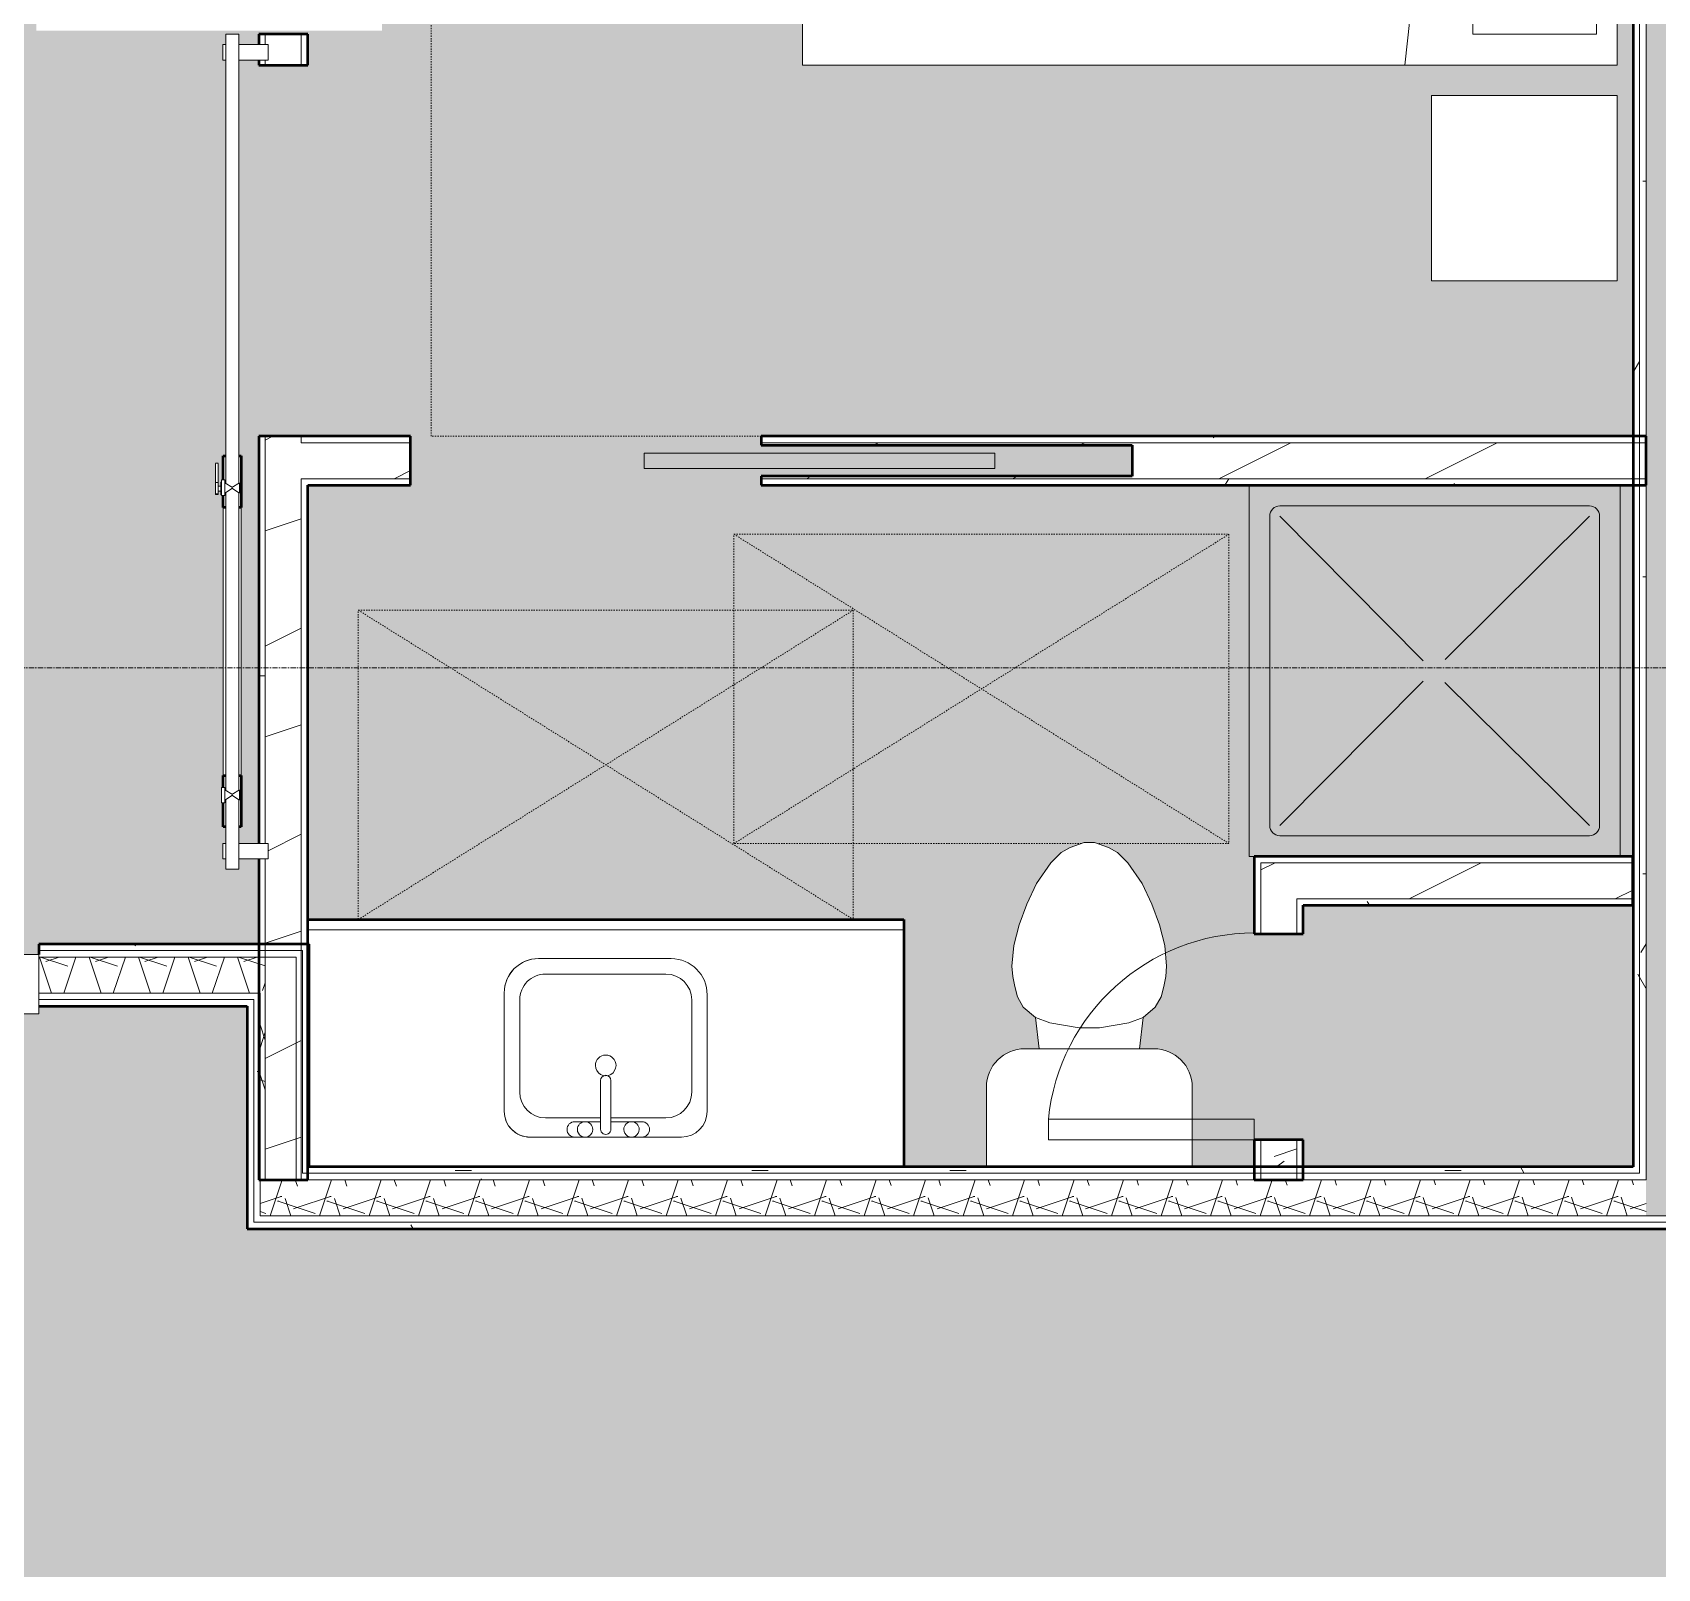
# Model space of a CAD drawing. Header units: inches. Extents: x -4294 to -464, y 9706 to 12475.
# Drawn here: x -2671.3 to -2513.8, y 10415.8 to 10564.8 of the extents above; entities that cross this region are included whole.
import ezdxf

# ---------------------------------------------------------------- set-up
doc = ezdxf.new("R2010")
doc.units = ezdxf.units.IN
doc.header["$MEASUREMENT"] = 0
doc.linetypes.add('Dash', pattern=[0.25, 0.125, -0.125])
doc.linetypes.add('Grid Line 1_2_', pattern=[0.875, 0.5, -0.125, 0.125, -0.125])
for name, color, linetype, lineweight in [('0-1', 7, 'Continuous', 5), ('0-3', 130, 'Continuous', 70), ('A-AREA-PATT-4', 254, 'Continuous', 9), ('A-DOOR', 31, 'Continuous', 13), ('A-DOOR-1', 7, 'Continuous', 9), ('A-DOOR-2', 90, 'Continuous', 20), ('A-DOOR-3', 50, 'Continuous', 13), ('A-DOOR-4', 250, 'Continuous', 50), ('A-DOOR-5', 31, 'Continuous', 9), ('A-DOOR-6', 31, 'Continuous', 20), ('A-DOOR-FRAM', 31, 'Continuous', 20), ('A-GENM-HDLN-1', 7, 'Dash', 9), ('A-WALL', 113, 'Continuous', 13), ('A-WALL-2', 250, 'Continuous', 50), ('A-WALL-3', 50, 'Continuous', 13), ('A-WALL-PATT-1', 7, 'Continuous', 9), ('A-WALL-PATT-2', 55, 'Continuous', 9), ('A-WALL-PATT-5', 111, 'Continuous', 9), ('I-FURN-2', 7, 'Continuous', 9), ('I-FURN-HDLN-1', 7, 'Dash', 9), ('I-WALL-1', 2, 'Continuous', 50), ('P-SANR-FIXT-1', 7, 'Continuous', 9), ('Q-CASE-1', 250, 'Continuous', 50), ('Q-CASE-2', 7, 'Continuous', 9), ('S-GRID-1', 1, 'Grid Line 1_2_', 9)]:
    doc.layers.add(name, color=color, linetype=linetype, lineweight=lineweight)
doc.layers.add('A-AREA-PATT-6', color=254, linetype='Continuous', lineweight=9, transparency=1)
pattern_1 = [(0, (0, 0), (38.4, 9.6), [1.584, -27.216, 1.584, -27.216, -153.6]), (0, (0, 0), (38.4, 9.6), [-57.6, 1.584, -56.016, 1.584, -27.216, -67.2]), (0, (0, 0), (38.4, 9.6), [-144, 1.584, -17.616, 1.584, -46.416]), (120, (14.4, 4.8), (-27.513844, 28.4553755), [1.584, -27.216, 1.584, -27.216, -153.6]), (120, (14.4, 4.8), (-27.513844, 28.4553755), [-57.6, 1.584, -56.016, 1.584, -27.216, -67.2]), (120, (14.4, 4.8), (-27.513844, 28.4553755), [-144, 1.584, -17.616, 1.584, -46.416]), (240, (19.2, 24), (-10.886156, -38.0553755), [1.584, -27.216, 1.584, -27.216, -153.6]), (240, (19.2, 24), (-10.886156, -38.0553755), [-57.6, 1.584, -56.016, 1.584, -27.216, -67.2]), (240, (19.2, 24), (-10.886156, -38.0553755), [-144, 1.584, -17.616, 1.584, -46.416])]
pattern_2 = [(216.87, (7.997, 19.992), (59.9755286, 39.9843071), [9.996, -89.964]), (206.565, (19.992, 13.994), (-19.991807, -19.992219), [22.352, -22.352]), (198.435, (19.992, 3.998), (-39.983821, -19.991955), [12.644, -50.576])]
pattern_3 = [(161.57, (0.6, 0.6), (-4.80033747, -0.00041462), [0, -34.152, 3.792, 0]), (18.43, (-0.6, 0.6), (-4.80033747, 0.00041462), [0, -34.152, 3.792, 0]), (108.43, (0.6, 0.6), (2.39913218, -12.00105099), [11.382, -26.562]), (71.57, (-0.6, 0.6), (2.39913218, 12.00105099), [11.382, -26.562])]

# ---------------------------------------------------------------- blocks, each defined once
blk = doc.blocks.new('Interior_barn_door_18732 - Interior_barn_door_18732-1656080-FLOOR PLAN - 1ST FLOOR')
at = {"layer": 'A-DOOR-1'}
for p, q in [((-23.63, 6.57), (-23.63, 6.32)), ((-23.59, 6.57), (-23.59, 6.32)), ((-23.56, 6.57), (-22.49, 6.57)), ((-22.49, 6.32), (-23.56, 6.32)), ((-23.32, 6.32), (-23.32, 6.07)), ((-23.32, 6.32), (-23.32, 6.07)), ((-22.82, 6.07), (-22.82, 6.32)), ((-22.82, 6.07), (-22.82, 6.32)), ((-22.49, 6.57), (-22.49, 6.32)), ((-20.62, 6.32), (-20.62, 6.57)), ((-23.69, 6.07), (-23.69, 6)), ((-23.62, 6.07), (-23.69, 6.07)), ((-23.69, 6.07), (-23.44, 6.07)), ((-23.44, 6.07), (-22.69, 6.07)), ((-22.69, 6.07), (-22.44, 6.07)), ((-22.44, 6.07), (-22.51, 6.07)), ((-22.44, 6), (-22.44, 6.07))]:
    blk.add_line(p, q, dxfattribs=at)
for points in [[(-23.63, 6.57), (-23.62, 6.57), (-23.6, 6.57), (-23.58, 6.57)], [(-23.58, 6.32), (-23.6, 6.32), (-23.62, 6.32), (-23.63, 6.32)]]:
    blk.add_open_spline(points, degree=3, dxfattribs=at)
for points, knots in [([(-22.49, 6.57), (-22.05, 6.57), (-21.63, 6.57), (-21.29, 6.57), (-20.97, 6.57), (-20.65, 6.57), (-20.61, 6.57), (-20.63, 6.57), (-20.63, 6.57)], [-0.722227, -0.722227, -0.722227, -0.722227, -0.6854273, -0.6485379, -0.6054888, -0.5563887, -0.4969616, -0.4885654, -0.4885654, -0.4885654, -0.4885654]), ([(-20.63, 6.32), (-20.63, 6.32), (-20.61, 6.32), (-20.65, 6.32), (-20.97, 6.32), (-21.29, 6.32), (-21.63, 6.32), (-22.05, 6.32), (-22.49, 6.32)], [0.4885654, 0.4885654, 0.4885654, 0.4885654, 0.4969616, 0.5563887, 0.6054888, 0.6485379, 0.6854273, 0.722227, 0.722227, 0.722227, 0.722227])]:
    blk.add_open_spline(points, degree=3, knots=knots, dxfattribs=at)
at = {"layer": 'A-DOOR-3'}
for p, q in [((-53.23, 5.57), (-60, 5.57)), ((-60, 4.95), (-60, 5.57)), ((-60, 4.32), (-60, 4.95)), ((-57.5, 5.85), (-59, 5.85)), ((-59, 5.85), (-59, 5.57)), ((-57.5, 5.57), (-57.5, 5.85)), ((-53.56, 6), (-52.06, 6)), ((-53.56, 6), (-53.56, 5.67)), ((-53.56, 5.67), (-52.06, 5.67)), ((-53.29, 5.67), (-52.82, 4.92)), ((-52.82, 4.98), (-53.29, 4.23)), ((-52.76, 4.92), (-52.29, 5.67)), ((-52.29, 4.23), (-52.76, 4.98)), ((-23.44, 5.57), (-52.35, 5.57)), ((-52.06, 5.67), (-52.06, 6)), ((-24.9, 5.82), (-50.9, 5.82)), ((-23.73, 6), (-22.23, 6)), ((-23.73, 5.67), (-23.73, 6)), ((-23.73, 5.67), (-22.23, 5.67)), ((-23.5, 5.67), (-23.03, 4.92)), ((-23.03, 4.98), (-23.5, 4.23)), ((-22.97, 4.92), (-22.5, 5.67)), ((-22.5, 4.23), (-22.97, 4.98)), ((21, 5.57), (-22.56, 5.57)), ((-22.23, 6), (-22.23, 5.67)), ((18.5, 5.85), (18.5, 5.57)), ((20, 5.85), (18.5, 5.85)), ((20, 5.57), (20, 5.85)), ((21, 5.57), (21, 4.95)), ((21, 4.95), (21, 4.32)), ((-60, 4.32), (-53.24, 4.32)), ((-59, 4.32), (-59, 1.47)), ((-57.5, 1.47), (-57.5, 4.32)), ((-52.79, 4.23), (-53.29, 4.23)), ((-52.29, 4.23), (-52.79, 4.23)), ((-52.35, 4.32), (-23.44, 4.32)), ((-50.9, 4.07), (-24.9, 4.07)), ((-23, 4.23), (-23.5, 4.23)), ((-22.5, 4.23), (-23, 4.23)), ((-22.56, 4.32), (21, 4.32)), ((18.5, 4.32), (18.5, 1.47)), ((20, 1.47), (20, 4.32)), ((-59, 1.47), (-57.5, 1.47)), ((18.5, 1.47), (20, 1.47))]:
    blk.add_line(p, q, dxfattribs=at)
at = {"layer": 'A-DOOR-4'}
for p, q in [((-55.9, 5.82), (-53.56, 5.82)), ((-55.9, 5.57), (-55.9, 5.82)), ((-52.06, 5.82), (-50.9, 5.82)), ((-50.9, 5.82), (-50.9, 5.57)), ((-24.9, 5.82), (-23.73, 5.82)), ((-24.9, 5.57), (-24.9, 5.82)), ((-22.23, 5.82), (-19.9, 5.82)), ((-19.9, 5.82), (-19.9, 5.55)), ((-55.9, 4.07), (-55.9, 4.32)), ((-50.9, 4.07), (-55.9, 4.07)), ((-50.9, 4.33), (-50.9, 4.07)), ((-24.9, 4.07), (-24.9, 4.33)), ((-19.9, 4.07), (-24.9, 4.07)), ((-19.9, 4.34), (-19.9, 4.07))]:
    blk.add_line(p, q, dxfattribs=at)
blk = doc.blocks.new('Pocket_Door_2385 - 34_ x 80_-1722045-FLOOR PLAN - 1ST FLOOR')
at = {"layer": 'A-DOOR-2'}
for p, q in [((-39.67, 0.75), (-39.67, -0.75)), ((-5.67, 0.75), (-39.67, 0.75)), ((-5.67, -0.75), (-5.67, 0.75)), ((-39.67, -0.75), (-5.67, -0.75))]:
    blk.add_line(p, q, dxfattribs=at)
blk = doc.blocks.new('M_Sink Vanity-Square - 500 x 440mm-1352614-FLOOR PLAN - 1ST FLOOR')
at = {"layer": 'P-SANR-FIXT-1'}
for p, q in [((7.96, 7.09), (-6.72, 7.09)), ((7.96, 7.09), (-6.72, 7.09)), ((3.62, 7.09), (-2.88, 7.09)), ((0.12, 6.33), (0.12, 1.59)), ((1.12, 6.33), (1.12, 1.59)), ((0.12, 5.22), (-5.22, 5.22)), ((-2.88, 5.59), (0.12, 5.59)), ((1.12, 5.59), (3.62, 5.59)), ((6.46, 5.22), (1.12, 5.22)), ((-9.22, 4.59), (-9.22, -6.73)), ((-9.22, 4.59), (-9.22, -6.73)), ((10.46, -6.91), (10.46, 4.59)), ((10.46, -6.91), (10.46, 4.59)), ((-7.72, 2.72), (-7.72, -6.23)), ((8.96, -6.23), (8.96, 2.72)), ((-5.22, -8.73), (6.46, -8.73)), ((-5.72, -10.23), (7.14, -10.23)), ((-5.72, -10.23), (7.14, -10.23))]:
    blk.add_line(p, q, dxfattribs=at)
for centre, radius, start, end in [((-6.72, 4.59), 2.5, 90, 180), ((-6.72, 4.59), 2.5, 90, 180), ((-2.88, 6.34), 0.75, 90, 270), ((-1.88, 6.34), 0.75, 360, 180), ((-1.88, 6.34), 0.75, 180, 0), ((0.62, 6.33), 0.5, 360, 180), ((2.62, 6.34), 0.75, 360, 180), ((2.62, 6.34), 0.75, 180, 360), ((3.62, 6.34), 0.75, 270, 90), ((7.96, 4.59), 2.5, 0, 90), ((7.96, 4.59), 2.5, 360, 90), ((-5.22, 2.72), 2.5, 90, 180), ((6.46, 2.72), 2.5, 0, 90), ((0.62, 1.59), 0.5, 180, 0), ((0.62, 0.13), 1, 360, 180), ((0.62, 0.13), 1, 180, 0), ((-5.22, -6.23), 2.5, 180, 270), ((6.46, -6.23), 2.5, 270, 0), ((-5.72, -6.73), 3.5, 180, 270), ((-5.72, -6.73), 3.5, 180, 270), ((7.14, -6.91), 3.32, 270, 360), ((7.14, -6.91), 3.32, 270, 0)]:
    blk.add_arc(centre, radius, start, end, dxfattribs=at)
blk = doc.blocks.new('Toilet-Domestic-3D - Toilet-Domestic-3D-V13-FLOOR PLAN - 1ST FLOOR')
at = {"layer": 'P-SANR-FIXT-1'}
for p, q in [((-2.74, 11), (-1.87, 11.5)), ((-1.87, 11.5), (-0.5, 12)), ((-0.5, 12), (0.5, 12)), ((0.5, 12), (1.87, 11.5)), ((1.87, 11.5), (2.74, 11)), ((-5.13, 8), (-3.74, 10)), ((-3.74, 10), (-2.74, 11)), ((2.74, 11), (3.74, 10)), ((3.74, 10), (5.13, 8)), ((-6.06, 6), (-5.13, 8)), ((5.13, 8), (6.06, 6)), ((-6.79, 4), (-6.06, 6)), ((6.06, 6), (6.79, 4)), ((-7.33, 1.99), (-6.79, 4)), ((6.79, 4), (7.33, 1.99)), ((-7.5, 0), (-7.33, 1.99)), ((7.33, 1.99), (7.5, 0)), ((-7.41, -1), (-7.5, 0)), ((-7.24, -2), (-7.41, -1)), ((7.41, -1), (7.24, -2)), ((7.5, 0), (7.41, -1)), ((-6.97, -3), (-7.24, -2)), ((-6.4, -4), (-6.97, -3)), ((6.97, -3), (6.4, -4)), ((7.24, -2), (6.97, -3)), ((-5.21, -5), (-6.4, -4)), ((6.4, -4), (5.21, -5)), ((-3.84, -5.5), (-5.21, -5)), ((-4.86, -8.02), (-5.21, -5)), ((-1, -6), (-3.84, -5.5)), ((1, -6), (-1, -6)), ((3.84, -5.5), (1, -6)), ((5.21, -5), (3.84, -5.5)), ((4.86, -8.02), (5.21, -5)), ((6.25, -8.02), (-6.25, -8.02)), ((-9.98, -11.75), (-9.98, -19.48)), ((9.98, -19.48), (9.98, -11.75))]:
    blk.add_line(p, q, dxfattribs=at)
for centre, start, end in [((-6.25, -11.75), 90, 180), ((6.25, -11.75), 0, 90)]:
    blk.add_arc(centre, 3.73, start, end, dxfattribs=at)
blk = doc.blocks.new('OD_CW_Base Cabinet - OD_CW_Base Cabinet-V22-FLOOR PLAN - 1ST FLOOR')
at = {"layer": 'Q-CASE-1'}
for p, q in [((0.74, 0), (58.53, 0)), ((58.53, 0), (58.53, -24))]:
    blk.add_line(p, q, dxfattribs=at)
at = {"layer": 'Q-CASE-2'}
for p, q in [((0.74, 0), (58.53, 0)), ((58.53, -1), (0.74, -1)), ((0.74, -1), (58.53, -1)), ((58.53, 0), (58.53, -1)), ((58.53, -1), (58.53, -24))]:
    blk.add_line(p, q, dxfattribs=at)
blk = doc.blocks.new('Shower Base-3D - 36_ x 36_-1585791-FLOOR PLAN - 1ST FLOOR')
at = {"layer": 'P-SANR-FIXT-1'}
for p, q in [((-18, -18), (-18, 18)), ((18, 18), (18, -18)), ((15, 16), (-15, 16)), ((-16, 15), (-16, -15)), ((-1.13, 0.98), (-15, 15)), ((1.01, 1.11), (15, 15)), ((16, -15), (16, 15)), ((-1.12, -1), (-15, -15)), ((0.97, -1.14), (15, -15)), ((-15, -16), (15, -16)), ((-17.48, -18), (-18, -18))]:
    blk.add_line(p, q, dxfattribs=at)
for centre, start, end in [((-15, 15), 90, 180), ((15, 15), 360, 90), ((-15, -15), 180, 270), ((15, -15), 270, 0)]:
    blk.add_arc(centre, 1, start, end, dxfattribs=at)
blk = doc.blocks.new('ADA Clearances - 30_x48_-V20-FLOOR PLAN - 1ST FLOOR')
at = {"layer": 'A-GENM-HDLN-1'}
for p, q in [((15, 24), (-15, -24)), ((-15, 24), (15, -24)), ((-15, -9.69), (-15, 24)), ((-15, 24), (15, 24)), ((15, 24), (15, -24)), ((-15, -24), (-15, -11.24)), ((15, -24), (-15, -24))]:
    blk.add_line(p, q, dxfattribs=at)
blk = doc.blocks.new('Single-Flush - CLOSET-1720256-FLOOR PLAN - 1ST FLOOR')
at = {"layer": 'A-DOOR-1'}
blk.add_arc((10, -2.38), 20.07, 180, 264.2799, dxfattribs=at)
at = {"layer": 'A-DOOR-2'}
for p, q in [((8, -2.38), (8, -22.34)), ((10, -2.38), (8, -2.38)), ((10, -2.38), (10, -22.34)), ((10, -22.34), (8, -22.34))]:
    blk.add_line(p, q, dxfattribs=at)
blk = doc.blocks.new('ADA Clearances - 30_x48_-V21-FLOOR PLAN - 1ST FLOOR')
at = {"layer": 'A-GENM-HDLN-1'}
for p, q in [((15, 24), (-15, -24)), ((-15, 24), (15, -24)), ((-15, 24), (15, 24)), ((15, 24), (15, -24)), ((15, -24), (-15, -24))]:
    blk.add_line(p, q, dxfattribs=at)
blk = doc.blocks.new('Bed-Standard - Queen 60_ x 79_-1433484-FLOOR PLAN - 1ST FLOOR')
at = {"layer": 'I-FURN-2'}
for p, q in [((-19.31, 41.3), (40.69, 41.3)), ((-19.31, -37.7), (-19.31, 41.3)), ((40.69, 41.3), (40.69, -37.7)), ((40.69, -23.7), (-19.31, -17.13)), ((-16.31, -23.7), (37.69, -23.7)), ((-16.31, -35.7), (-16.31, -23.7)), ((37.69, -35.7), (37.69, -23.7)), ((-16.31, -35.7), (37.69, -35.7)), ((40.69, -37.7), (-19.31, -37.7))]:
    blk.add_line(p, q, dxfattribs=at)
at = {"layer": 'I-FURN-HDLN-1'}
for p, q in [((-55.31, 77.3), (64.69, 77.3)), ((-55.31, 45.32), (-55.31, 77.3))]:
    blk.add_line(p, q, dxfattribs=at)
blk = doc.blocks.new('Table-Night Stand - 18_ x 18_ x 24_-1372838-FLOOR PLAN - 1ST FLOOR')
at = {"layer": 'I-FURN-2'}
for p, q in [((0.15, 0), (18.15, 0)), ((0.15, -18), (0.15, 0)), ((18.15, 0), (18.15, -18)), ((18.15, -18), (0.15, -18))]:
    blk.add_line(p, q, dxfattribs=at)
blk = doc.blocks.new('CTR - 1st Phase - Unit Layouts_rvt-1-FLOOR PLAN - 1ST FLOOR')
at = {"layer": 'A-WALL-PATT-1'}
h = blk.add_hatch(dxfattribs=at)
h.set_pattern_fill('FP_3', color=256, style=0, pattern_type=2)
h.set_pattern_definition(pattern_1)
h.paths.add_polyline_path([(-2649.27, 10453.54), (-2649.25, 10470.39), (-2648.78, 10470.39), (-2648.78, 10472.14), (-2649.27, 10471.64), (-2649.4, 10471.64), (-2649.4, 10453.54)], flags=0)
h.paths.add_polyline_path([(-2649.4, 10475.14), (-2648.78, 10475.14), (-2648.78, 10484.66), (-2649.4, 10484.66)], flags=0)
h.paths.add_polyline_path([(-2648.78, 10486.16), (-2648.78, 10525.66), (-2649.4, 10525.66), (-2649.4, 10486.16), (-2649.12, 10486.16)], flags=0)
h.paths.add_polyline_path([(-2648.78, 10561.66), (-2648.78, 10562.16), (-2649.4, 10562.16), (-2649.4, 10561.66)], flags=0)
h.paths.add_polyline_path([(-2648.78, 10563.66), (-2648.78, 10564.66), (-2649.4, 10564.66), (-2649.4, 10563.66), (-2649.19, 10563.66)], flags=0)
h = blk.add_hatch(dxfattribs=at)
h.set_pattern_fill('FP_3', color=256, style=0, pattern_type=2)
h.set_pattern_definition(pattern_1)
h.paths.add_polyline_path([(-2567.71, 10525.04), (-2516.12, 10525.04), (-2516.12, 10525.66), (-2600.7, 10525.66), (-2600.7, 10525.04)], flags=0)
h.paths.add_polyline_path([(-2634.7, 10525.04), (-2634.7, 10525.66), (-2644.65, 10525.66), (-2644.65, 10525.04)], flags=0)
h = blk.add_hatch(dxfattribs=at)
h.set_pattern_fill('FP_3', color=256, style=0, pattern_type=2)
h.set_pattern_definition(pattern_1)
h.paths.add_polyline_path([(-2516.12, 10520.91), (-2516.12, 10521.54), (-2600.7, 10521.54), (-2600.7, 10520.91), (-2564.7, 10520.91)], flags=0)
h.paths.add_polyline_path([(-2634.7, 10520.91), (-2634.7, 10521.54), (-2644.65, 10521.54), (-2644.65, 10520.91)], flags=0)
h = blk.add_hatch(dxfattribs=at)
h.set_pattern_fill('FP_3', color=256, style=0, pattern_type=2)
h.set_pattern_definition(pattern_1)
h.paths.add_polyline_path([(-2548.11, 10480.16), (-2516.15, 10480.16), (-2516.15, 10480.79), (-2548.73, 10480.79), (-2548.73, 10480.16)], flags=0)
at = {"layer": 'A-WALL-PATT-2'}
h = blk.add_hatch(dxfattribs=at)
h.set_pattern_fill('FP_7', color=256, style=0, pattern_type=2)
h.set_pattern_definition(pattern_2)
h.paths.add_polyline_path([(-2648.78, 10453.54), (-2645.28, 10453.54), (-2645.28, 10525.66), (-2648.78, 10525.66), (-2648.78, 10486.16), (-2648.5, 10486.16), (-2648.5, 10484.66), (-2648.78, 10484.66), (-2648.78, 10463.9)], flags=0)
h.paths.add_polyline_path([(-2648.5, 10561.66), (-2645.28, 10561.66), (-2645.28, 10564.66), (-2648.78, 10564.66), (-2648.78, 10563.66), (-2648.5, 10563.66), (-2648.5, 10562.16), (-2648.78, 10562.16), (-2648.78, 10561.66)], flags=0)
h = blk.add_hatch(dxfattribs=at)
h.set_pattern_fill('FP_7', color=256, style=0, pattern_type=2)
h.set_pattern_definition(pattern_2)
h.paths.add_polyline_path([(-2634.7, 10521.54), (-2634.7, 10525.04), (-2645.28, 10525.04), (-2645.28, 10521.54), (-2644.65, 10521.54)], flags=0)
h.paths.add_polyline_path([(-2567.71, 10521.54), (-2516.12, 10521.55), (-2516.12, 10525.04), (-2600.7, 10525.04), (-2600.7, 10524.79), (-2564.7, 10524.79), (-2564.7, 10521.79), (-2600.7, 10521.79), (-2600.7, 10521.54)], flags=0)
h = blk.add_hatch(dxfattribs=at)
h.set_pattern_fill('FP_7', color=256, style=0, pattern_type=2)
h.set_pattern_definition(pattern_2)
h.paths.add_polyline_path([(-2548.73, 10480.79), (-2516.15, 10480.79), (-2516.15, 10484.29), (-2552.23, 10484.29), (-2552.23, 10480.79)], flags=0)
h = blk.add_hatch(dxfattribs=at)
h.set_pattern_fill('FP_7', color=256, style=0, pattern_type=2)
h.set_pattern_definition(pattern_2)
h.paths.add_polyline_path([(-2552.23, 10454.79), (-2548.73, 10454.79), (-2548.73, 10457.41), (-2552.23, 10457.41)], flags=0)
h.paths.add_polyline_path([(-2548.73, 10477.41), (-2548.73, 10480.79), (-2552.23, 10480.79), (-2552.23, 10477.41)], flags=0)
at = {"layer": 'A-WALL-2'}
for p, q in [((-2644.65, 10564.66), (-2649.4, 10564.66)), ((-2649.4, 10564.66), (-2649.4, 10563.66)), ((-2644.65, 10561.66), (-2644.65, 10564.66)), ((-2649.4, 10562.16), (-2649.4, 10561.66)), ((-2649.4, 10561.66), (-2644.65, 10561.66)), ((-2644.65, 10525.66), (-2649.4, 10525.66)), ((-2649.4, 10525.66), (-2649.4, 10486.16)), ((-2634.7, 10525.66), (-2644.65, 10525.66)), ((-2634.7, 10520.91), (-2634.7, 10525.66)), ((-2514.87, 10525.66), (-2600.7, 10525.66)), ((-2600.7, 10525.66), (-2600.7, 10524.79)), ((-2514.87, 10520.91), (-2514.87, 10525.66)), ((-2600.7, 10524.79), (-2564.7, 10524.79)), ((-2564.7, 10524.79), (-2564.7, 10521.79)), ((-2644.65, 10453.54), (-2644.65, 10520.91)), ((-2644.65, 10520.91), (-2634.7, 10520.91)), ((-2564.7, 10521.79), (-2600.7, 10521.79)), ((-2600.7, 10521.79), (-2600.7, 10520.91)), ((-2600.7, 10520.91), (-2514.87, 10520.91)), ((-2649.4, 10484.66), (-2649.4, 10453.54)), ((-2516.15, 10484.91), (-2552.86, 10484.91)), ((-2552.86, 10484.91), (-2552.86, 10484.29)), ((-2516.15, 10480.16), (-2516.15, 10484.91)), ((-2552.86, 10484.29), (-2552.86, 10480.16)), ((-2552.86, 10480.16), (-2552.86, 10477.41)), ((-2548.11, 10480.16), (-2516.15, 10480.16)), ((-2548.11, 10477.41), (-2548.11, 10480.16)), ((-2552.86, 10477.41), (-2548.11, 10477.41)), ((-2548.11, 10457.41), (-2552.86, 10457.41)), ((-2552.86, 10457.41), (-2552.86, 10453.54)), ((-2548.11, 10453.54), (-2548.11, 10457.41)), ((-2649.4, 10453.54), (-2644.65, 10453.54)), ((-2552.86, 10453.54), (-2548.11, 10453.54))]:
    blk.add_line(p, q, dxfattribs=at)
at = {"layer": 'A-WALL-3'}
for p, q in [((-2648.78, 10564.66), (-2648.78, 10563.66)), ((-2645.28, 10564.66), (-2645.28, 10561.66)), ((-2648.78, 10562.16), (-2648.78, 10561.66)), ((-2648.78, 10525.66), (-2648.78, 10486.16)), ((-2645.28, 10525.66), (-2645.28, 10525.04)), ((-2645.28, 10525.04), (-2644.65, 10525.04)), ((-2634.7, 10525.04), (-2644.65, 10525.04)), ((-2514.87, 10525.04), (-2600.7, 10525.04)), ((-2645.28, 10521.54), (-2645.28, 10453.54)), ((-2645.28, 10521.54), (-2644.65, 10521.54)), ((-2634.7, 10521.54), (-2644.65, 10521.54)), ((-2514.87, 10521.54), (-2600.7, 10521.54)), ((-2648.78, 10484.66), (-2648.78, 10453.54)), ((-2516.15, 10484.29), (-2552.23, 10484.29)), ((-2552.23, 10480.79), (-2552.23, 10484.29)), ((-2552.23, 10480.16), (-2552.23, 10480.79)), ((-2552.23, 10480.16), (-2552.23, 10477.41)), ((-2548.73, 10480.79), (-2548.73, 10480.16)), ((-2516.15, 10480.79), (-2548.73, 10480.79)), ((-2548.73, 10480.16), (-2548.73, 10480.79)), ((-2548.73, 10480.16), (-2548.73, 10477.41)), ((-2552.23, 10457.41), (-2552.23, 10453.54)), ((-2548.73, 10457.41), (-2548.73, 10453.54))]:
    blk.add_line(p, q, dxfattribs=at)
at = {"layer": '0-3'}
for name, p, rotation in [('Bed-Standard - Queen 60_ x 79_-1433484-FLOOR PLAN - 1ST FLOOR', (-2555.38, 10580.98), 90.00000000000497), ('Interior_barn_door_18732 - Interior_barn_door_18732-1656080-FLOOR PLAN - 1ST FLOOR', (-2647.03, 10543.66), 89.99999999998988), ('Table-Night Stand - 18_ x 18_ x 24_-1372838-FLOOR PLAN - 1ST FLOOR', (-2535.67, 10540.59), 90.00000000000497), ('Pocket_Door_2385 - 34_ x 80_-1722045-FLOOR PLAN - 1ST FLOOR', (-2617.7, 10523.29), 180), ('ADA Clearances - 30_x48_-V20-FLOOR PLAN - 1ST FLOOR', (-2579.32, 10501.16), 89.99999999999272), ('ADA Clearances - 30_x48_-V21-FLOOR PLAN - 1ST FLOOR', (-2615.75, 10493.79), 89.9999999999902), ('Single-Flush - CLOSET-1720256-FLOOR PLAN - 1ST FLOOR', (-2550.48, 10467.41), 269.9999999999887), ('M_Sink Vanity-Square - 500 x 440mm-1352614-FLOOR PLAN - 1ST FLOOR', (-2615.14, 10464.76), 180)]:
    blk.add_blockref(name, p, dxfattribs=dict(at, rotation=rotation))
for name, p in [('Shower Base-3D - 36_ x 36_-1585791-FLOOR PLAN - 1ST FLOOR', (-2535.37, 10502.91)), ('Toilet-Domestic-3D - Toilet-Domestic-3D-V13-FLOOR PLAN - 1ST FLOOR', (-2568.86, 10474.27)), ('OD_CW_Base Cabinet - OD_CW_Base Cabinet-V22-FLOOR PLAN - 1ST FLOOR', (-2645.39, 10478.79))]:
    blk.add_blockref(name, p, dxfattribs=at)
blk = doc.blocks.new('CTR - 1st Phase - Shell_rvt-1-FLOOR PLAN - 1ST FLOOR')
at = {"layer": 'S-GRID-1'}
blk.add_line((-464.45, 10503.19), (-4232.19, 10503.19), dxfattribs=at)
blk = doc.blocks.new('HOLLOW METAL - UNIT DOOR-1758958-FLOOR PLAN - 1ST FLOOR')
at = {"layer": 'A-DOOR-5'}
blk.add_arc((18, -2.25), 36, 180, 270, dxfattribs=at)
at = {"layer": 'A-DOOR-6'}
for p, q in [((16.25, -2.25), (18, -2.25)), ((16.25, -38.25), (16.25, -2.25)), ((18, -2.25), (18, -38.25)), ((18, -38.25), (16.25, -38.25))]:
    blk.add_line(p, q, dxfattribs=at)
at = {"layer": 'A-DOOR-FRAM'}
for p, q in [((-20, 3.5), (-18, 3.5)), ((-20, -2.25), (-20, 3.5)), ((-18, 3.5), (-18, 1.5625)), ((18, 3.5), (20, 3.5)), ((18, 1.5625), (18, 3.5)), ((20, 3.5), (20, -2.25)), ((-18, 1.5625), (-17.375, 1.5625)), ((-17.375, 1.5625), (-17.375, -0.3125)), ((17.375, 1.5625), (18, 1.5625)), ((17.375, -0.3125), (17.375, 1.5625)), ((-18, -0.3125), (-18, -2.25)), ((-17.375, -0.3125), (-18, -0.3125)), ((18, -0.3125), (17.375, -0.3125)), ((18, -2.25), (18, -0.3125)), ((-18, -2.25), (-20, -2.25)), ((20, -2.25), (18, -2.25))]:
    blk.add_line(p, q, dxfattribs=at)

msp = doc.modelspace()

# ---------------------------------------------------------------- hatches: boundary and pattern name
at = {"layer": 'A-AREA-PATT-4'}
h = msp.add_hatch(color=256, dxfattribs=at)
h.paths.add_polyline_path([(-2586.85823, 10454.7894), (-2578.83445, 10454.7894), (-2578.83445, 10462.51562), (-2578.70748, 10463.48003), (-2578.33523, 10464.37873), (-2577.74306, 10465.15045), (-2576.97134, 10465.74262), (-2576.07264, 10466.11487), (-2575.03192, 10466.24184), (-2573.71989, 10466.24184), (-2574.0676, 10469.26562), (-2575.25936, 10470.26562), (-2575.82612, 10471.26562), (-2576.18391, 10472.77514), (-2576.27107, 10473.26942), (-2576.35823, 10474.26562), (-2576.18391, 10476.25801), (-2575.64598, 10478.26562), (-2574.91804, 10480.26562), (-2573.98542, 10482.26562), (-2572.59799, 10484.26562), (-2571.59799, 10485.26562), (-2570.73196, 10485.76562), (-2569.35823, 10486.26562), (-2568.35823, 10486.26562), (-2566.98449, 10485.76562), (-2566.11846, 10485.26562), (-2565.11846, 10484.26562), (-2563.73103, 10482.26562), (-2562.79841, 10480.26562), (-2562.07047, 10478.26562), (-2561.53254, 10476.25801), (-2561.35823, 10474.26562), (-2561.53254, 10472.77514), (-2561.62238, 10472.26562), (-2561.89033, 10471.26562), (-2562.45709, 10470.26562), (-2563.64885, 10469.26562), (-2563.99656, 10466.24184), (-2562.60823, 10466.24184), (-2561.64381, 10466.11487), (-2560.74511, 10465.74262), (-2559.97339, 10465.15045), (-2559.38122, 10464.37873), (-2559.00897, 10463.48003), (-2558.882, 10462.51562), (-2558.882, 10454.7894), (-2552.85823, 10454.7894), (-2552.85823, 10457.4144), (-2548.10823, 10457.4144), (-2548.10823, 10454.7894), (-2516.12374, 10454.7894), (-2516.12374, 10520.9144), (-2600.70154, 10520.9144), (-2600.70154, 10521.7894), (-2564.70154, 10521.7894), (-2564.70154, 10524.7894), (-2600.70154, 10524.7894), (-2600.70154, 10525.6644), (-2516.12374, 10525.6644), (-2516.12374, 10645.6644), (-2637.46264, 10645.6644), (-2637.46264, 10640.3519), (-2636.71264, 10640.3519), (-2636.71264, 10637.8519), (-2637.46264, 10637.8519), (-2637.46264, 10637.6019), (-2638.83764, 10637.6019), (-2638.83764, 10608.6019), (-2637.46264, 10608.6019), (-2637.4199, 10577.3519), (-2636.71264, 10577.3519), (-2636.71264, 10574.8519), (-2637.46264, 10574.8519), (-2637.46264, 10565.00981), (-2670.96264, 10565.00981), (-2670.96264, 10674.4144), (-2666.21264, 10674.4144), (-2666.21264, 10682.4144), (-2630.46264, 10682.4144), (-2630.46264, 10674.4144), (-2618.87899, 10674.4144), (-2618.87899, 10677.09255), (-2618.68214, 10677.2894), (-2617.78605, 10677.2894), (-2617.78605, 10677.5394), (-2614.02141, 10677.5394), (-2614.02141, 10677.7894), (-2612.11998, 10677.7894), (-2612.11998, 10677.5394), (-2602.72896, 10677.5394), (-2602.72896, 10677.7894), (-2602.13841, 10677.7894), (-2602.13841, 10677.5394), (-2601.54785, 10677.5394), (-2601.54785, 10677.7894), (-2600.9573, 10677.7894), (-2600.9573, 10677.5394), (-2600.36675, 10677.5394), (-2600.36675, 10677.7894), (-2599.7762, 10677.7894), (-2599.7762, 10677.5394), (-2599.18565, 10677.5394), (-2599.18565, 10677.7894), (-2598.5951, 10677.7894), (-2598.5951, 10677.5394), (-2595.97192, 10677.5394), (-2595.95084, 10677.2894), (-2595.02259, 10677.26734), (-2594.93665, 10677.23174), (-2594.87899, 10677.09255), (-2594.87899, 10674.4144), (-2540.12374, 10674.4144), (-2540.12374, 10776.1769), (-2547.62514, 10776.1769), (-2547.62514, 10781.5519), (-2542.87514, 10781.5519), (-2542.87514, 10780.9269), (-2516.12374, 10780.9269), (-2516.12374, 10812.8644), (-2542.87514, 10812.8644), (-2542.87514, 10811.5519), (-2547.62514, 10811.5519), (-2547.62514, 10812.8644), (-2674.69796, 10812.8644), (-2674.69796, 10780.5894), (-2649.29874, 10780.5894), (-2649.29874, 10720.5894), (-2679.29874, 10720.5894), (-2679.29874, 10780.5894), (-2680.74551, 10780.5894), (-2680.74551, 10785.3394), (-2679.44796, 10785.3394), (-2679.44796, 10812.8644), (-2711.72374, 10812.8644), (-2711.72374, 10785.3394), (-2710.74551, 10785.3394), (-2710.74551, 10780.5894), (-2711.72374, 10780.5894), (-2711.72374, 10476.3894), (-2710.72374, 10476.3894), (-2710.72374, 10475.3894), (-2708.72374, 10475.3894), (-2708.72374, 10473.4519), (-2708.09874, 10473.4519), (-2708.09874, 10473.3894), (-2673.34874, 10473.3894), (-2673.34874, 10473.4519), (-2672.72374, 10473.4519), (-2672.72374, 10475.3894), (-2670.72374, 10475.3894), (-2670.72374, 10476.3894), (-2649.40014, 10476.3894), (-2649.40014, 10484.6644), (-2651.34806, 10484.66281), (-2651.36936, 10483.6644), (-2652.59806, 10483.6644), (-2652.59806, 10484.6644), (-2652.87123, 10484.6644), (-2652.84806, 10486.1644), (-2652.59806, 10486.1644), (-2652.59806, 10487.76861), (-2652.84806, 10487.76861), (-2652.84806, 10490.1068), (-2653.02514, 10490.1068), (-2653.02514, 10491.6068), (-2652.84806, 10491.6068), (-2652.84806, 10519.93042), (-2653.02514, 10519.93042), (-2653.02514, 10520.04662), (-2653.09806, 10520.0984), (-2653.09806, 10520.42162), (-2653.34806, 10520.42162), (-2653.34806, 10520.03334), (-2653.59806, 10520.08351), (-2653.59806, 10523.02571), (-2653.34806, 10522.97095), (-2653.34806, 10520.77518), (-2653.09806, 10520.82333), (-2653.09806, 10521.15018), (-2653.02514, 10521.15018), (-2653.02514, 10521.43042), (-2652.84806, 10521.43042), (-2652.84806, 10523.76861), (-2652.59806, 10523.76861), (-2652.59806, 10562.1644), (-2652.87123, 10562.1644), (-2652.87123, 10563.6644), (-2652.59806, 10563.6644), (-2652.57677, 10564.6644), (-2651.34806, 10564.6644), (-2651.34806, 10563.6644), (-2649.40014, 10563.6644), (-2649.40014, 10564.6644), (-2644.65014, 10564.6644), (-2644.65014, 10561.6644), (-2649.40014, 10561.6644), (-2649.40014, 10562.1644), (-2651.34806, 10562.1644), (-2651.34806, 10523.76861), (-2651.09806, 10523.76861), (-2651.09806, 10487.76861), (-2651.34806, 10487.76861), (-2651.34806, 10486.1644), (-2649.40014, 10486.1644), (-2649.40014, 10525.6644), (-2634.70154, 10525.6644), (-2634.70154, 10520.9144), (-2644.65014, 10520.9144), (-2644.65014, 10478.7894), (-2586.85823, 10478.7894), (-2586.85823, 10456.66988)], flags=0)
h.paths.add_polyline_path([(-2707.70734, 10475.3894), (-2708.72374, 10475.3894), (-2708.72374, 10511.3894), (-2706.97374, 10511.3894), (-2706.97374, 10475.3894)], flags=0)
h.paths.add_polyline_path([(-2552.23323, 10477.4144), (-2552.85823, 10477.4144), (-2552.85823, 10484.9144), (-2516.15014, 10484.9144), (-2516.15014, 10480.1644), (-2548.10823, 10480.1644), (-2548.10823, 10477.4144), (-2548.73323, 10477.4144)], flags=0)
h.paths.add_polyline_path([(-2517.67302, 10540.73256), (-2535.67302, 10540.73256), (-2535.67302, 10558.73256), (-2517.67302, 10558.73256)], flags=0)
h.paths.add_polyline_path([(-2596.67302, 10561.6644), (-2596.67302, 10621.6644), (-2517.67302, 10621.6644), (-2517.67302, 10561.6644), (-2567.71017, 10561.6644)], flags=0)
h.paths.add_polyline_path([(-2666.21264, 10569.75981), (-2642.21264, 10569.75981), (-2642.21264, 10574.8519), (-2642.96264, 10574.8519), (-2642.96264, 10577.3519), (-2642.21264, 10577.3519), (-2642.21264, 10577.6019), (-2638.83764, 10577.6019), (-2638.83764, 10606.6019), (-2640.21264, 10606.6019), (-2640.21264, 10637.6019), (-2642.21264, 10637.6019), (-2642.21264, 10637.8519), (-2642.96264, 10637.8519), (-2642.96264, 10640.3519), (-2642.21264, 10640.3519), (-2642.21264, 10645.6644), (-2666.21264, 10645.6644), (-2666.21264, 10578.07859)], flags=0)
h.paths.add_polyline_path([(-2517.67302, 10624.6644), (-2535.67302, 10624.6644), (-2535.67302, 10642.6644), (-2517.67302, 10642.6644)], flags=0)
h.paths.add_polyline_path([(-2666.21264, 10650.4144), (-2630.46264, 10650.4144), (-2630.46264, 10652.4144), (-2666.21264, 10652.4144)], flags=0)
h.paths.add_polyline_path([(-2695.29874, 10702.09966), (-2711.42374, 10702.09966), (-2711.42374, 10774.09966), (-2695.29874, 10774.09966), (-2695.29874, 10756.09966), (-2699.29874, 10756.09966), (-2699.29874, 10720.09966), (-2695.29874, 10720.09966), (-2695.29874, 10702.53716)], flags=0)
h.paths.add_polyline_path([(-2606.15479, 10717.95673), (-2633.65479, 10717.95673), (-2633.65479, 10723.95673), (-2634.65479, 10723.95673), (-2634.65479, 10795.95673), (-2633.65479, 10795.95673), (-2633.65479, 10801.95673), (-2598.65479, 10801.95673), (-2598.65479, 10717.95673), (-2602.65479, 10717.95673)], flags=0)
h.paths.add_polyline_path([(-2543.50014, 10784.5519), (-2543.71264, 10784.5519), (-2543.71264, 10809.5519), (-2517.71264, 10809.5519), (-2517.71264, 10784.5519), (-2542.87514, 10784.5519)], flags=0)
h.paths.add_polyline_path([(-2708.02346, 10786.7394), (-2708.48274, 10786.7394), (-2708.48274, 10787.2394), (-2709.49551, 10787.2394), (-2709.49551, 10812.4894), (-2681.49551, 10812.4894), (-2681.49551, 10787.2394), (-2691.00403, 10787.2394), (-2691.02901, 10786.7394), (-2691.487, 10786.7394), (-2691.487, 10787.2394), (-2707.75829, 10787.2394), (-2707.79575, 10786.7394), (-2707.93301, 10786.7394)], flags=0)
at = {"layer": 'A-AREA-PATT-6'}
msp.add_hatch(color=256, dxfattribs=at).paths.add_polyline_path([(-2688.21046, 10240.1769), (-2652.21046, 10240.1769), (-2652.21046, 10240.7394), (-2650.21046, 10240.7394), (-2650.21046, 10246.3644), (-2640.92374, 10246.3644), (-2640.92374, 10336.9894), (-2641.67374, 10336.9894), (-2641.67374, 10338.9894), (-2639.73624, 10338.9894), (-2639.73624, 10339.6144), (-2637.92374, 10339.6144), (-2637.92374, 10374.3644), (-2639.73624, 10374.3644), (-2639.73624, 10374.9894), (-2641.67374, 10374.9894), (-2641.67374, 10376.9894), (-2640.92374, 10376.9894), (-2640.92374, 10389.9894), (-2522.94874, 10389.9894), (-2522.94874, 10390.69991), (-2522.23822, 10389.9894), (-2517.99558, 10389.9894), (-2504.54043, 10376.53425), (-2503.12622, 10377.94846), (-2501.7562, 10376.57844), (-2501.31426, 10377.02038), (-2500.03262, 10375.73875), (-2475.46066, 10400.31071), (-2476.7423, 10401.59234), (-2476.30035, 10402.03428), (-2477.67037, 10403.4043), (-2476.25616, 10404.81852), (-2475.72583, 10404.28819), (-2464.14696, 10415.86706), (-2475.46066, 10427.18077), (-2475.99099, 10426.65044), (-2477.40521, 10428.06465), (-2476.03519, 10429.43467), (-2476.47713, 10429.87661), (-2475.1955, 10431.15825), (-2499.76746, 10455.73021), (-2501.04909, 10454.44857), (-2501.49103, 10454.89052), (-2502.86477, 10453.52421), (-2504.27527, 10454.93471), (-2510.12374, 10449.08624), (-2510.12374, 10448.7894), (-2650.52374, 10448.7894), (-2650.52374, 10470.3894), (-2670.72374, 10470.3894), (-2670.72374, 10469.6394), (-2672.72374, 10469.6394), (-2672.72374, 10471.5769), (-2673.34874, 10471.5769), (-2673.34874, 10473.3894), (-2708.09874, 10473.3894), (-2708.09874, 10471.5769), (-2708.72374, 10471.5769), (-2708.72374, 10469.6394), (-2710.72374, 10469.6394), (-2710.72374, 10470.3894), (-2718.72374, 10470.3894), (-2718.72374, 10469.6394), (-2720.72374, 10469.6394), (-2720.72374, 10471.5769), (-2721.34874, 10471.5769), (-2721.34874, 10473.3894), (-2756.09874, 10473.3894), (-2756.09874, 10471.5769), (-2756.72374, 10471.5769), (-2756.72374, 10469.6394), (-2758.72374, 10469.6394), (-2758.72374, 10470.3894), (-2778.92374, 10470.3894), (-2778.92374, 10448.7894), (-3024.92374, 10448.7894), (-3024.92374, 10470.3894), (-3045.12374, 10470.3894), (-3045.12374, 10470.6394), (-3047.12374, 10470.6394), (-3047.12374, 10472.5769), (-3047.74874, 10472.5769), (-3047.74874, 10473.3894), (-3082.49874, 10473.3894), (-3082.49874, 10472.5769), (-3083.12374, 10472.5769), (-3083.12374, 10470.6394), (-3085.12374, 10470.6394), (-3085.12374, 10470.3894), (-3086.12374, 10470.3894), (-3086.12374, 10448.9144), (-3207.32374, 10448.9144), (-3207.32374, 10470.3894), (-3208.32374, 10470.3894), (-3208.32374, 10470.6394), (-3210.32374, 10470.6394), (-3210.32374, 10472.5769), (-3210.94874, 10472.5769), (-3210.94874, 10473.3894), (-3245.69874, 10473.3894), (-3245.69874, 10472.5769), (-3246.32374, 10472.5769), (-3246.32374, 10470.6394), (-3248.32374, 10470.6394), (-3248.32374, 10470.3894), (-3268.52374, 10470.3894), (-3268.52374, 10448.9144), (-3408.92374, 10448.9144), (-3408.92374, 10813.4894), (-3408.48546, 10817.1769), (-3408.48546, 11164.5894), (-3407.86046, 11164.5894), (-3407.86046, 11241.3894), (-3477.97374, 11241.3894), (-3477.97374, 11237.3894), (-3477.22374, 11237.3894), (-3477.22374, 11235.3894), (-3479.16124, 11235.3894), (-3479.16124, 11234.7644), (-3480.97374, 11234.7644), (-3480.97374, 11200.0144), (-3479.16124, 11200.0144), (-3479.12294, 11199.3894), (-3477.22374, 11199.3894), (-3477.22374, 11197.3894), (-3477.97374, 11197.3894), (-3477.97374, 11007.9894), (-3498.92374, 11007.9894), (-3498.92374, 11006.9894), (-3499.17374, 11006.9894), (-3499.17374, 11004.9894), (-3501.11124, 11004.9894), (-3501.11124, 11004.3644), (-3501.92374, 11004.3644), (-3501.92374, 10969.6144), (-3501.11124, 10969.6144), (-3501.11124, 10968.9894), (-3499.17374, 10968.9894), (-3499.17374, 10966.9894), (-3498.92374, 10966.9894), (-3498.92374, 10946.7894), (-3477.97374, 10946.7894), (-3477.97374, 10729.5894), (-3498.92374, 10729.5894), (-3498.92374, 10709.3894), (-3499.17374, 10709.3894), (-3499.17374, 10707.3894), (-3501.11124, 10707.3894), (-3501.11124, 10706.7644), (-3501.92374, 10706.7644), (-3501.92374, 10672.0144), (-3501.11124, 10672.0144), (-3501.11124, 10671.3894), (-3499.17374, 10671.3894), (-3499.17374, 10669.3894), (-3498.92374, 10669.3894), (-3498.92374, 10668.3894), (-3477.97374, 10668.3894), (-3477.97374, 10412.7894), (-3498.92374, 10412.7894), (-3498.92374, 10392.5894), (-3499.17374, 10392.5894), (-3499.17374, 10390.5894), (-3501.11124, 10390.5894), (-3501.11124, 10389.9644), (-3501.92374, 10389.9644), (-3501.92374, 10355.2144), (-3501.11124, 10355.2144), (-3501.11124, 10354.5894), (-3499.17374, 10354.5894), (-3499.17374, 10352.5894), (-3498.92374, 10352.5894), (-3498.92374, 10351.5894), (-3494.92374, 10351.5894), (-3494.92374, 10352.3394), (-3492.92374, 10352.3394), (-3492.92374, 10350.4019), (-3492.29874, 10350.4019), (-3492.29874, 10348.5894), (-3457.54874, 10348.5894), (-3457.54874, 10350.4019), (-3456.92374, 10350.4019), (-3456.92374, 10352.3394), (-3454.92374, 10352.3394), (-3454.92374, 10351.5894), (-3418.52374, 10351.5894), (-3418.52374, 10382.7894), (-3201.32374, 10382.7894), (-3201.32374, 10361.1894), (-3181.12374, 10361.1894), (-3181.12374, 10360.9394), (-3179.12374, 10360.9394), (-3179.12374, 10359.0019), (-3178.49874, 10359.0019), (-3178.49874, 10358.1894), (-3143.74874, 10358.1894), (-3143.74874, 10359.0019), (-3143.12374, 10359.0019), (-3143.12374, 10360.9394), (-3141.12374, 10360.9394), (-3141.12374, 10361.1894), (-3133.12374, 10361.1894), (-3133.12374, 10360.9394), (-3131.12374, 10360.9394), (-3131.12374, 10359.0019), (-3130.49874, 10359.0019), (-3130.49874, 10358.1894), (-3095.74874, 10358.1894), (-3095.74874, 10359.0019), (-3095.12374, 10359.0019), (-3095.12374, 10360.9394), (-3093.12374, 10360.9394), (-3093.12374, 10361.1894), (-3072.92374, 10361.1894), (-3072.92374, 10382.7894), (-2794.69874, 10382.7894), (-2794.69874, 10383.5394), (-2792.69874, 10383.5394), (-2792.69874, 10381.6019), (-2792.07374, 10381.6019), (-2792.07374, 10379.7894), (-2757.32374, 10379.7894), (-2757.32374, 10381.6019), (-2756.69874, 10381.6019), (-2756.69874, 10383.5394), (-2754.69874, 10383.5394), (-2754.69874, 10382.7894), (-2698.69874, 10382.7894), (-2698.69874, 10246.3644), (-2690.21046, 10246.3644), (-2690.21046, 10240.7394), (-2688.21046, 10240.7394)], flags=0)
at = {"layer": 'A-WALL-PATT-5'}
h = msp.add_hatch(dxfattribs=at)
h.set_pattern_fill('FP_3', color=256, style=0, pattern_type=2)
h.set_pattern_definition(pattern_1)
h.paths.add_polyline_path([(-2516.12374, 10454.1644), (-2515.49874, 10454.16744), (-2515.49874, 10646.2894), (-2516.12374, 10646.2894), (-2516.12374, 10454.7894)], flags=0)
h.paths.add_polyline_path([(-2516.12374, 10649.7894), (-2515.49874, 10649.7894), (-2515.49874, 10813.2394), (-2516.12374, 10813.2394), (-2516.12374, 10674.4144)], flags=0)
h = msp.add_hatch(dxfattribs=at)
h.set_pattern_fill('FP_3', color=256, style=0, pattern_type=2)
h.set_pattern_definition(pattern_1)
h.paths.add_polyline_path([(-2514.87374, 10453.5394), (-2514.87374, 10646.2894), (-2515.49874, 10646.2894), (-2515.49874, 10453.5394)], flags=0)
h.paths.add_polyline_path([(-2514.87374, 10649.7894), (-2514.87374, 10813.2394), (-2515.49874, 10813.2394), (-2515.49874, 10649.7894), (-2515.20187, 10649.7894)], flags=0)
h = msp.add_hatch(dxfattribs=at)
h.set_pattern_fill('FP_38', color=256, style=0, pattern_type=2)
h.set_pattern_definition(pattern_3)
h.paths.add_polyline_path([(-2514.87374, 10450.0394), (-2511.37374, 10450.0394), (-2511.37374, 10453.5394), (-2512.38809, 10453.5394), (-2511.76309, 10454.1644), (-2512.64698, 10454.1644), (-2511.37374, 10455.43764), (-2511.37374, 10813.2394), (-2514.87374, 10813.2394), (-2514.87374, 10450.04548)], flags=0)
h = msp.add_hatch(dxfattribs=at)
h.set_pattern_fill('FP_3', color=256, style=0, pattern_type=2)
h.set_pattern_definition(pattern_1)
h.paths.add_polyline_path([(-2784.92374, 10475.7644), (-2784.79733, 10475.7644), (-2784.79733, 10476.3894), (-2784.92374, 10476.3894)], flags=0)
h.paths.add_polyline_path([(-2774.44357, 10475.7644), (-2758.72374, 10475.7644), (-2758.72374, 10476.3894), (-2780.04733, 10476.3894), (-2780.04733, 10475.7644)], flags=0)
h.paths.add_polyline_path([(-2718.72374, 10475.7644), (-2717.09874, 10475.7644), (-2717.09874, 10476.3894), (-2718.72374, 10476.3894)], flags=0)
h.paths.add_polyline_path([(-2710.72374, 10475.7644), (-2710.72374, 10476.3894), (-2712.34874, 10476.3894), (-2712.34874, 10475.7644), (-2711.11083, 10475.7644)], flags=0)
h.paths.add_polyline_path([(-2670.72374, 10475.7644), (-2649.40014, 10475.7644), (-2649.40014, 10476.3894), (-2670.72374, 10476.3894)], flags=0)
h.paths.add_polyline_path([(-2644.52374, 10475.7644), (-2644.52374, 10476.3894), (-2644.65014, 10476.3894), (-2644.65014, 10475.7644)], flags=0)
h = msp.add_hatch(dxfattribs=at)
h.set_pattern_fill('FP_38', color=256, style=0, pattern_type=2)
h.set_pattern_definition(pattern_3)
h.paths.add_polyline_path([(-2780.17374, 10471.6394), (-2758.72374, 10471.6394), (-2758.72374, 10475.1394), (-2780.67233, 10475.1394), (-2780.67233, 10472.13799)], flags=0)
h.paths.add_polyline_path([(-2718.72374, 10471.6394), (-2710.72374, 10471.6394), (-2710.72374, 10475.1394), (-2718.72374, 10475.1394), (-2718.72374, 10473.4519)], flags=0)
h.paths.add_polyline_path([(-2650.40353, 10471.6394), (-2649.27374, 10471.6394), (-2648.77514, 10472.13799), (-2648.77514, 10475.1394), (-2670.72374, 10475.1394), (-2670.72374, 10471.6394)], flags=0)
h = msp.add_hatch(dxfattribs=at)
h.set_pattern_fill('FP_3', color=256, style=0, pattern_type=2)
h.set_pattern_definition(pattern_1)
h.paths.add_polyline_path([(-2760.66135, 10475.1394), (-2758.72374, 10475.1394), (-2758.72374, 10475.7644), (-2780.04733, 10475.7644), (-2780.04733, 10475.1394), (-2774.44357, 10475.1394)], flags=0)
h.paths.add_polyline_path([(-2717.72374, 10475.1394), (-2716.47374, 10475.1394), (-2716.47374, 10475.7644), (-2718.72374, 10475.7644), (-2718.72374, 10475.1394)], flags=0)
h.paths.add_polyline_path([(-2712.97374, 10475.1394), (-2710.72374, 10475.1394), (-2710.72374, 10475.7644), (-2712.97374, 10475.7644)], flags=0)
h.paths.add_polyline_path([(-2650.40353, 10475.1394), (-2649.40014, 10475.1394), (-2649.40014, 10475.7644), (-2670.72374, 10475.7644), (-2670.72374, 10475.1394), (-2664.18576, 10475.1394)], flags=0)
h = msp.add_hatch(dxfattribs=at)
h.set_pattern_fill('FP_3', color=256, style=0, pattern_type=2)
h.set_pattern_definition(pattern_1)
h.paths.add_polyline_path([(-2649.89874, 10449.4144), (-2649.27374, 10449.4144), (-2649.27374, 10453.5394), (-2649.40014, 10453.5394), (-2649.40014, 10471.0144), (-2649.89874, 10471.0144), (-2649.89874, 10450.0394)], flags=0)
h = msp.add_hatch(dxfattribs=at)
h.set_pattern_fill('FP_38', color=256, style=0, pattern_type=2)
h.set_pattern_definition(pattern_3)
h.paths.add_polyline_path([(-2649.27374, 10450.0394), (-2645.77374, 10450.0394), (-2645.77374, 10453.5394), (-2648.77514, 10453.5394), (-2648.77514, 10470.3894), (-2649.27374, 10470.3894), (-2649.27374, 10453.52421)], flags=0)
h = msp.add_hatch(dxfattribs=at)
h.set_pattern_fill('FP_3', color=256, style=0, pattern_type=2)
h.set_pattern_definition(pattern_1)
h.paths.add_polyline_path([(-2622.83908, 10454.1644), (-2516.12374, 10454.1644), (-2516.12374, 10454.7894), (-2644.52374, 10454.7894), (-2644.52374, 10454.1644), (-2636.62131, 10454.1644)], flags=0)
h = msp.add_hatch(dxfattribs=at)
h.set_pattern_fill('FP_38', color=256, style=0, pattern_type=2)
h.set_pattern_definition(pattern_3)
h.paths.add_polyline_path([(-2645.77374, 10450.0394), (-2514.87374, 10450.04548), (-2514.87374, 10453.5394), (-2645.77374, 10453.52421)], flags=0)
h = msp.add_hatch(dxfattribs=at)
h.set_pattern_fill('FP_3', color=256, style=0, pattern_type=2)
h.set_pattern_definition(pattern_1)
h.paths.add_polyline_path([(-2644.65014, 10453.5394), (-2515.49874, 10453.5394), (-2515.49874, 10454.1644), (-2644.65014, 10454.1644), (-2644.65014, 10453.6658)], flags=0)
h = msp.add_hatch(dxfattribs=at)
h.set_pattern_fill('FP_3', color=256, style=0, pattern_type=2)
h.set_pattern_definition(pattern_1)
h.paths.add_polyline_path([(-2516.12374, 10448.7894), (-2510.74874, 10448.7894), (-2510.74874, 10449.4144), (-2649.89874, 10449.38823), (-2649.89874, 10448.7894), (-2567.71017, 10448.7894)], flags=0)

# ---------------------------------------------------------------- linework, layer by layer
at = {"layer": 'A-WALL'}
for p, q in [((-2515.49874, 10813.2394), (-2515.49874, 10454.1644)), ((-2514.87374, 10813.2394), (-2514.87374, 10453.5394)), ((-2645.14874, 10475.7644), (-2670.72374, 10475.7644)), ((-2645.77374, 10475.1394), (-2670.72374, 10475.1394)), ((-2645.77374, 10475.1394), (-2645.77374, 10453.5394)), ((-2645.14874, 10475.7644), (-2645.14874, 10454.1644)), ((-2649.27374, 10471.6394), (-2670.72374, 10471.6394)), ((-2649.89874, 10471.0144), (-2670.72374, 10471.0144)), ((-2649.89874, 10471.0144), (-2649.89874, 10449.4144)), ((-2649.27374, 10471.6394), (-2649.27374, 10450.0394)), ((-2645.77374, 10453.5394), (-2514.87374, 10453.5394)), ((-2645.14874, 10454.1644), (-2515.49874, 10454.1644)), ((-2649.27374, 10450.0394), (-2511.37374, 10450.0394)), ((-2649.89874, 10449.4144), (-2510.74874, 10449.4144))]:
    msp.add_line(p, q, dxfattribs=at)
at = {"layer": 'I-WALL-1'}
for p, q in [((-2516.12374, 10813.2394), (-2516.12374, 10454.7894)), ((-2644.52374, 10476.3894), (-2670.72374, 10476.3894)), ((-2670.72374, 10476.3894), (-2670.72374, 10475.3894)), ((-2644.52374, 10454.7894), (-2644.52374, 10476.3894)), ((-2670.72374, 10470.3894), (-2650.52374, 10470.3894)), ((-2650.52374, 10470.3894), (-2650.52374, 10448.7894)), ((-2516.12374, 10454.7894), (-2644.52374, 10454.7894)), ((-2650.52374, 10448.7894), (-2510.12374, 10448.7894))]:
    msp.add_line(p, q, dxfattribs=at)

# ---------------------------------------------------------------- block references
at = {"layer": '0-1'}
for name in ['CTR - 1st Phase - Shell_rvt-1-FLOOR PLAN - 1ST FLOOR', 'CTR - 1st Phase - Unit Layouts_rvt-1-FLOOR PLAN - 1ST FLOOR']:
    msp.add_blockref(name, (0, 0), dxfattribs=at)
at = {"layer": 'A-DOOR', "rotation": 180}
msp.add_blockref('HOLLOW METAL - UNIT DOOR-1758958-FLOOR PLAN - 1ST FLOOR', (-2690.72374, 10473.1394), dxfattribs=at)

doc.saveas('drawing.dxf')
